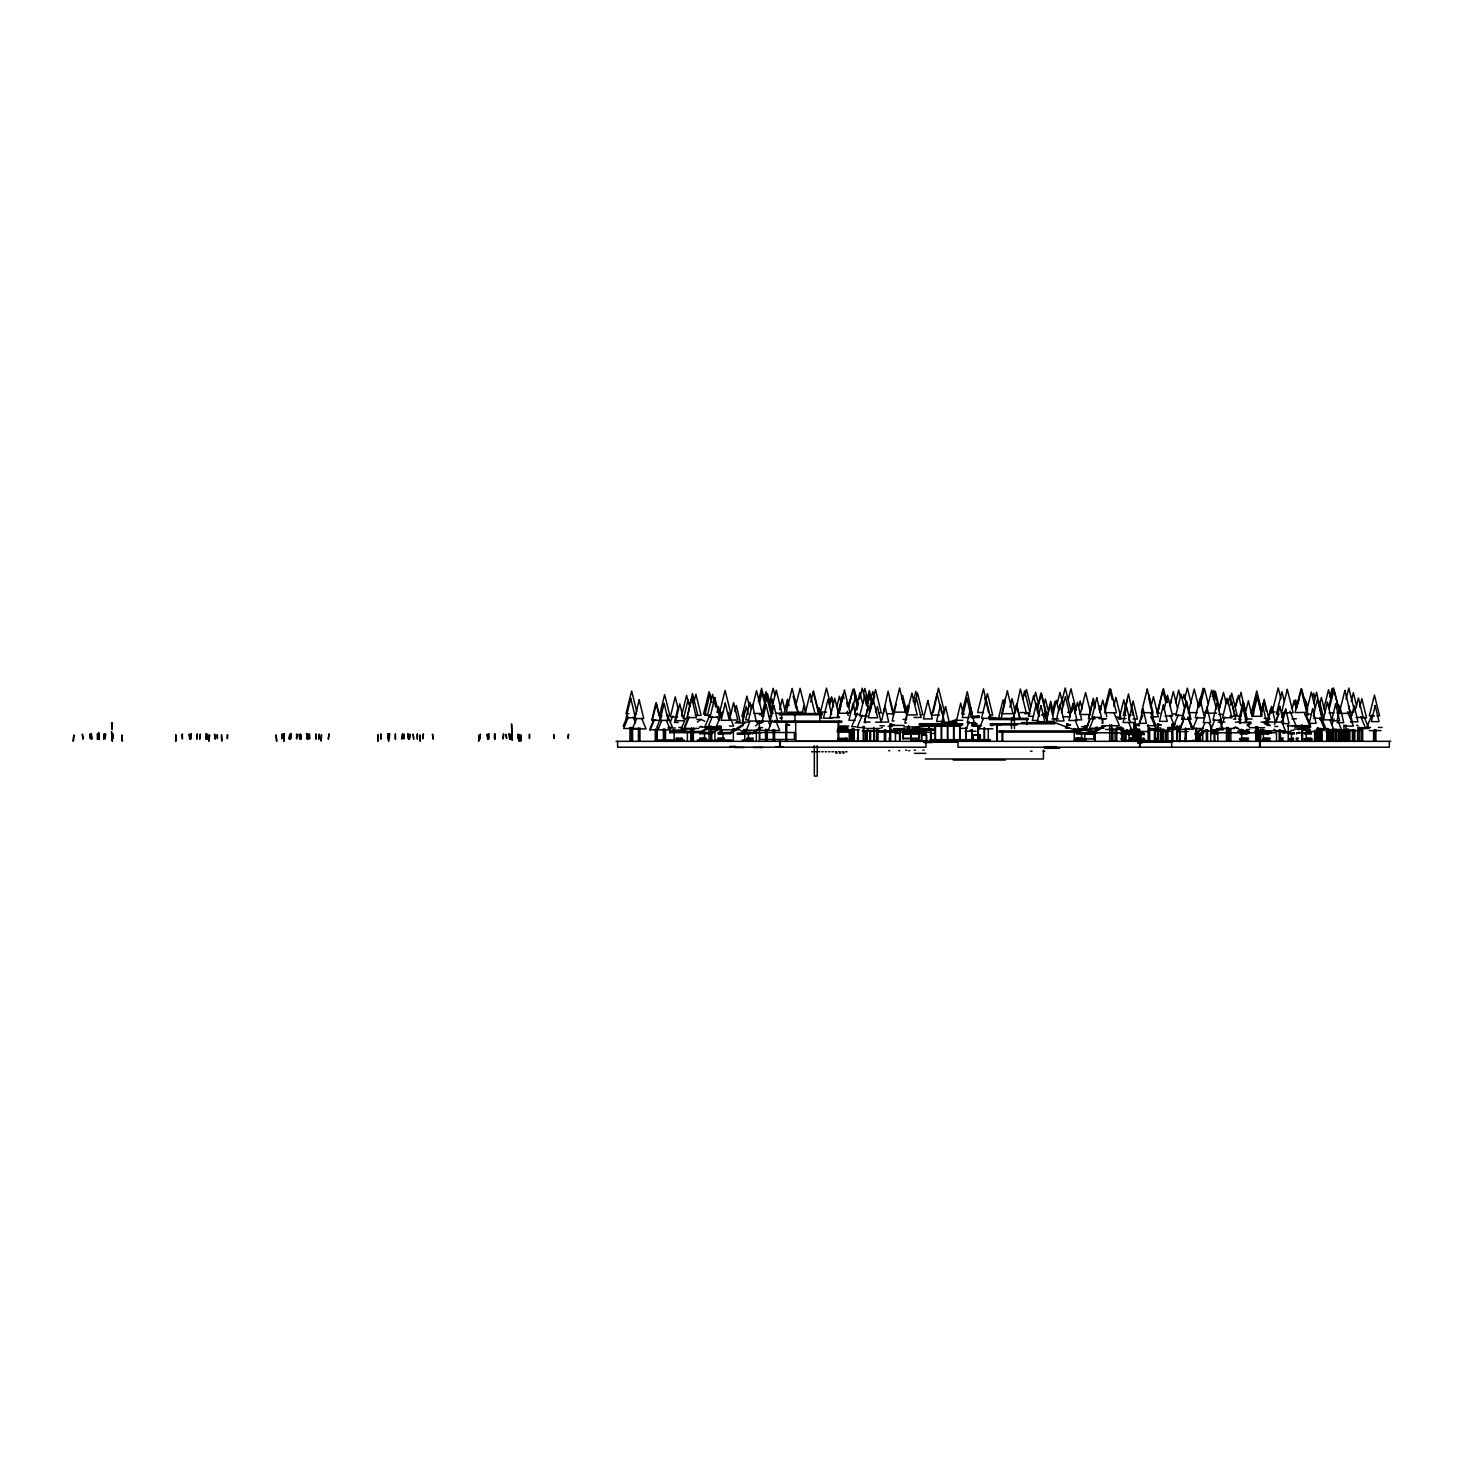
<?xml version="1.0" encoding="UTF-8"?>
<svg xmlns="http://www.w3.org/2000/svg" width="1464" height="1464" viewBox="0 0 1464 1464"><rect width="100%" height="100%" fill="white"/><g stroke="black" fill="none" stroke-linecap="round" stroke-linejoin="round"><path stroke-width="1.5" d="M704.513 739.137L704.513 732.531M714.926 741.333L714.926 732.531M744.737 739.265L744.737 735.129M899.573 741.333L899.573 732.256M899.921 741.333L899.921 729.054M1081.548 741.333L1081.548 732.787M1121.936 741.333L1121.936 732.787M1124.974 741.333L1124.974 733.318M1137.016 733.318L1137.016 741.333L1137.034 740.4M1198.229 741.333L1198.229 733.318M903.233 732.531L903.434 730.92L926.291 730.92L926.291 732.128M903.233 733.72L903.434 730.92M926.291 730.92L926.108 733.72L903.142 733.922M930.39 733.464L934.782 733.464L935.276 729.054L895.73 729.054L895.218 733.464L899.61 733.464M895.218 733.464L895.73 729.054M934.782 733.464L935.276 730.262L890.112 730.225M1267.147 723.491L1270.532 708.905L1271.521 713.078M678.107 707.039L674.465 722.466L678.107 722.466M717.031 712.401L718.421 706.526L720.727 716.317M867.878 707.185L864.272 722.557L866.066 722.557M908.321 707.954L904.807 722.978L906.564 722.978M1128.762 720.288L1131.873 707.075L1135.478 722.502L1123.089 722.502L1126.694 707.112L1130.318 722.502M1337.584 718.312L1340.146 707.405L1343.732 722.667L1337.035 722.667M734.928 711.596L736.355 705.557L740.162 721.661L736.355 721.661M802.473 711.833L803.882 705.849L805.767 713.828M876.003 712.382L877.394 706.508L881.09 722.173L875.545 722.173M881.749 720.087L885.006 706.288L888.721 722.063L881.786 722.063M906.106 711.431L907.552 705.355L908.504 709.399M905.905 720.197L909.144 706.453M1013.692 717.433L1016.565 705.245L1019.456 717.433M1072.087 711.284L1073.533 705.172L1074.979 711.284M1099.116 709.967L1100.05 705.996L1100.983 709.967M1260.559 716.262L1262.865 706.435L1266.561 722.136M1267.879 722.063L1271.594 706.288L1275.309 722.063L1261.016 722.136M1351.821 715.786L1354.182 705.776L1357.97 721.789L1350.394 721.789L1352.26 721.661L1348.436 705.557M659.99 720.398L664.089 703.269L668.188 720.398L652.322 720.343L656.421 703.178L660.538 720.343M744.426 710.735L742.504 721.093M896.133 704.312L892.162 720.965L894.138 720.965M1013.106 718.696L1016.62 704.001L1020.115 718.696M1104.899 707.972L1105.906 703.745M1157.731 712.913L1159.689 704.66M729.95 717.817L733.61 702.555L737.783 720.014L729.987 720.014M786.095 707.185L787.541 701.164M869.25 709.143L870.824 702.61M1001.248 718.092L1004.853 702.995M1046.833 717.287L1050.695 701.256L1053.586 713.279M1052.579 711.339L1054.995 701.329M1074.832 713.297L1077.467 702.317L1081.676 719.885L1075.363 719.885M1262.023 709.345L1263.944 701.348L1266.342 711.358M1318.643 705.447L1319.613 701.457L1323.932 719.41L1319.613 719.41M779.653 709.564L782.234 698.969L784.796 709.564M783.917 714.011L787.486 699.298L789.023 705.611M848.48 705.868L849.998 699.609M998.503 718.531L1003.023 699.865L1004.011 704.001M1043.85 705.355L1045.388 699.005L1047.949 709.582M1052.927 714.743L1056.386 700.433L1058.856 710.662M1078.694 706.929L1080.158 700.872L1082.116 708.96M1099.757 712.474L1102.758 700.085L1106.747 716.591M1125.926 706.069L1127.426 699.829M1131.654 706.966L1133.118 700.908L1137.491 719.099L1133.118 719.099M1170.523 703.964L1171.511 699.81M1230.401 705.062L1231.37 701.036L1235.744 719.172L1233.548 719.172M1245.919 710.882L1248.353 700.744L1251.793 714.944M1261.657 709.948L1264.201 699.481L1268.757 718.312L1264.201 718.312M1292.181 708.558L1294.176 700.378L1296.152 708.558M1294.725 704.001L1295.731 699.865L1297.232 706.087M1313.336 716.152L1317.417 699.371L1321.992 718.257L1313.446 718.257M769.991 707.405L772.04 698.914L773.083 703.159M830.637 700.835L831.607 696.827L833.089 702.83M829.832 704.532L831.424 698.035L833.528 706.709M842.001 697.029L837.134 716.976L839.567 716.976M839.183 712.675L840.793 706.069M841.873 701.659L842.953 697.248M914.762 704.422L916.336 697.907L921.094 717.452L913.957 717.452M1004.341 702.793L1005.384 698.511M1009.94 707.167L1012.027 698.621L1015.138 711.431M1059.497 709.418L1062.077 698.767L1063.633 705.154M1061.418 712.693L1065.371 696.571L1070.294 716.72L1062.901 716.72M1113.793 706.16L1115.934 697.358L1120.765 717.159L1115.934 717.159M1150.96 706.728L1153.431 696.681L1158.335 716.774L1150.96 716.774M1219.658 706.984L1221.745 698.383M1235.341 706.947L1237.446 698.346M1298.092 702.592L1299.08 698.566M1319.759 704.001L1321.37 697.431L1325.103 712.785M1355.755 708.741L1358.409 697.871L1363.167 717.433L1356.03 717.433M1359.8 707.185L1361.868 698.639L1366.534 717.854L1361.868 717.854M693.808 702.665L695.894 694.174L701.11 715.402L695.894 715.402M707.387 715.512L712.584 694.394L715.695 707.057M763.622 699.078L764.647 694.906L765.672 699.078M836.932 706.417L839.421 696.26L840.903 702.354M837.829 715.512L843.026 694.394L844.051 698.621M848.681 707.075L851.81 694.412M852.158 710.223L855.653 695.931L857.666 704.092M866.981 705.465L869.543 695.052L871.885 703.818M867.347 705.886L869.872 695.583M872.69 704.001L874.703 695.803M901.604 699.463L902.611 695.327L907.186 713.956M1163.953 709.766L1167.522 695.235L1172.609 715.988L1164.978 715.988M1182.894 698.548L1183.937 694.32L1187.066 707.021M1198.796 707.405L1201.871 694.851M1228.022 704.001L1230.016 695.803L1235.049 716.299L1230.016 716.299M1235.927 705.721L1238.471 695.363L1241.014 705.721M1252.544 716.5L1257.521 696.169L1261.986 714.45M752.423 707.258L756.522 690.66L762.177 713.462L753.704 713.462M759.377 703.672L762.067 692.747L764.775 703.672M765.013 695.693L766.02 691.63L767.026 695.693M805.328 712.95L810.086 693.625L814.844 712.95M810.708 701.988L813.49 690.88L818.596 711.522M870.732 699.682L872.764 691.52L873.77 695.601M913.262 701.585L915.787 691.374L916.793 695.455M914.835 703.818L917.525 692.929L922.887 714.725L920.216 714.725M985.839 700.103L987.431 693.662L992.72 715.109L990.067 715.109M1022.567 699.188L1024.599 690.953L1029.723 711.559M1033.987 698.877L1035.615 692.252L1038.342 703.287M1037.189 708.411L1040.922 693.277L1046.266 714.908M1037.701 708.375L1041.435 693.204L1046.778 714.871L1041.435 714.871M1057.246 703.452L1059.973 692.435L1063.23 705.648M1169.809 705.813L1173.323 691.575L1177.367 707.862M1213.363 699.572L1215.395 691.392L1219.439 707.734M1219.109 709.985L1223.465 692.344L1226.191 703.361M1230.089 699.627L1231.7 693.131L1237.043 714.816L1234.372 714.816M1239.386 698.84L1241.014 692.216L1245.754 714.322M1306.895 709.82L1311.286 692.106L1315.111 707.606M1312.659 697.559L1313.72 693.241L1314.782 697.559M1313.849 703.306L1316.575 692.271L1321.297 714.359M1351.181 701.476L1353.34 692.728L1356.579 705.849M758.334 701.293L761.591 688.281L764.281 699.133M769.918 701.329L773.157 688.318L774.767 694.833M796.288 703.489L800.076 688.3L805.475 710.003M848.772 706.234L853.018 689.16L856.733 704.092M856.806 709.912L858.435 703.397M859.514 699.042L862.223 688.172L866.56 705.575M863.778 692.801L864.858 688.464L868.097 701.439M867.274 698.84L869.323 690.514L872.416 702.995M870.275 710.79L875.527 689.636L881.31 712.913L878.418 712.913M1024.855 695.858L1026.447 689.489L1030.656 706.453M1062.48 698.895L1065.206 687.97L1071.191 711.998L1068.189 711.998M1068.263 699.518L1070.934 688.775L1076.296 710.278M1104.771 708.228L1109.584 688.94L1112.237 699.664M1157.566 712.364L1163.477 688.666L1166.149 699.444M1175.61 702.702L1178.721 690.13L1180.295 696.425M1184.651 699.005L1187.359 688.135L1191.165 703.361M1188.402 712.62L1194.24 689.105L1198.485 706.197M1198.76 705.611L1203.097 688.226M1200.132 705.794L1204.433 688.519L1208.203 703.635M1212.32 696.681L1213.857 690.441L1216.438 700.853M1296.756 708.009L1301.588 688.574L1307.498 712.327L1295.128 712.584L1300.984 689.068L1306.821 712.584M1323.822 708.704L1328.543 689.69L1331.16 700.25M1329.934 697.102L1332.094 688.446L1333.173 692.783M1328.562 707.606L1333.466 687.952L1338.919 709.802M1329.294 708.722L1334.015 689.709L1339.78 712.95M1346.111 698.969L1348.82 688.08L1354.255 709.875M969.168 721.606L965.325 731.231L976.085 731.231M1204.634 723.308L1201.523 731.103L1212.448 731.103L1209.319 723.308M768.124 730.573L772.26 720.325M749.751 721.825L746.329 730.262L758.297 730.262M1331.819 724.515L1334.107 718.897M653.603 720.105L649.668 729.767L670.292 729.914L666.413 720.398M650.199 729.896L654.097 720.343M657.885 729.914L661.765 720.398M1210.728 728.615L1217.334 734.525L1210.728 729.822L1214.754 720.178M1184.486 717.342L1179.563 729.328L1193.197 729.273L1188.256 717.195M1179.984 729.273L1183.296 721.221M636.639 718.549L632.375 728.907L646.045 728.907L641.763 718.549M685.481 718.549L681.199 728.907L691.447 728.907M628.385 717.031L623.646 728.468L637.865 728.468M689.288 716.884L684.53 728.395L698.84 728.395M983.497 718.348L979.178 728.798L992.976 728.798M1086.142 728.413L1090.113 718.824L1086.105 729.054L1099.592 729.054M1197.552 717.122L1192.849 728.523L1203.463 728.523M1220.939 726.565L1224.892 717.049M670.311 722.081L672.763 716.171M712.401 716.518L707.551 728.194L721.13 728.194M1094.34 716.665L1089.527 728.267L1103.984 728.267M862.278 715.164L857.117 727.48L864.858 727.48M1366.699 727.443L1371.86 715.109M661.161 716.939L656.824 727.315L657.867 727.315M688.446 717.415L684.42 726.986L685.5 726.986M709.967 714.725L704.715 727.26L720.453 727.26M1178.374 714.652L1173.103 727.224L1181.009 727.224M627.397 716.171L623.152 726.236L624.286 726.236M857.447 713.078L851.7 726.73L855.799 726.73M1274.412 724.479L1278.603 714.56M722.502 711.797L716.463 726.053L720.782 726.053M1142.78 715.256L1138.351 725.687L1139.541 725.687M1282.025 717.47L1284.66 711.23M755.625 725.924L758.498 723.179M697.303 722.1L700.963 719.428L704.788 721.276M1207.434 729.822L1200.828 734.525L1194.972 734.525L1201.578 728.615M1194.972 733.318L1200.828 733.318L1205.769 729.804M745.341 730.92L742.047 733.061L737.27 733.061L737.27 734.251L742.047 734.251L745.341 732.128M707.258 727.718L699.774 732.531L699.774 733.72L709.802 733.72M699.774 733.72L707.258 728.926M711.797 732.531L721.148 726.51M711.797 733.72L721.148 727.718M743.328 725.302L730.243 733.72L718.202 733.72L721.953 730.115M718.202 733.72L721.953 731.323M718.202 732.531L730.243 732.531L745.194 722.905L735.166 722.905M742.047 734.251L742.12 732.787L745.945 730.39M745.945 731.597L742.12 733.995L750.154 733.995M759.816 727.974L752.148 732.787L752.148 733.995L759.816 729.182M1082.207 729.237L1088.045 725.668M1105.686 725.687L1092.053 733.995L1076.351 733.995L1076.351 732.787L1092.053 732.787L1101.788 726.858M1196.051 732.787L1199.949 730.408M1219.549 728.047L1211.753 732.787L1211.753 733.995L1221.507 728.066M1247.145 724.479L1251.043 722.1L1244.309 722.1M1247.145 725.687L1251.043 723.308M709.802 732.531L669.762 732.659L669.762 731.451L673.605 729.603M669.762 732.659L673.605 730.811M956.962 720.855L953.229 722.649L956.962 722.649M956.504 719.483L947.354 722.649L947.354 723.838L956.504 720.691M1306.016 731.012L1309.969 730.024M971.895 716.774L979.361 716.225L971.748 716.628M971.748 717.836L979.361 717.433M1275.199 711.962L1272.216 711.962L1278.2 687.934L1280.927 698.859M803.041 712.163L786.186 712.236L792.116 688.428L798.045 712.236M826.465 712.053L820.481 712.053L826.465 688.098L829.722 701.164M933.355 712.071L938.516 688.135L944.481 712.071L941.498 712.071M1204.433 712.291L1207.397 712.291M1348.82 712.053L1353.999 712.053M983.479 712.492L977.604 712.492L983.479 688.867L988.566 712.492M1015.302 712.547L1020.371 688.995L1026.246 712.547L1020.371 712.547M1067.988 712.419L1070.934 712.419M1104.496 712.511L1106.638 712.511M847.18 712.639L850.108 712.639M1026.447 712.822L1029.338 712.822M1189.171 712.62L1197.168 712.62M1159.909 713.188L1157.054 713.188L1162.764 690.148L1165.875 702.72M1216.639 713.151L1205.952 713.151L1211.68 690.093L1216.364 708.96M1329.019 712.95L1334.015 712.95M1336.907 712.95L1339.011 712.95M722.246 713.316L719.391 713.316L725.083 690.386L730.774 713.316L727.919 713.316M773.413 713.243L770.558 713.243L776.268 690.258L781.959 713.243L776.268 713.243M628.843 713.663L626.043 713.663L631.643 691.008L636.749 711.596M634.461 713.663L636.511 713.663M883.231 713.792L888.062 691.246L893.644 713.792L888.062 713.792M1024.599 713.627L1030.217 713.627M1253.934 713.645L1251.134 713.645L1256.734 690.99L1261.84 711.596M706.307 714.029L703.543 714.029L709.07 691.703L710.589 697.779M964.538 714.011L961.775 714.011L967.301 691.649L972.096 714.011M1173.323 713.956L1176.104 713.956M1279.188 714.066L1276.425 714.066L1281.952 691.74L1284.459 701.878M1218.743 714.395L1223.465 714.395M1306.547 714.249L1311.286 714.249M759.377 714.615L762.067 714.615M859.899 714.542L854.5 714.542L859.899 692.618L862.607 703.58M1090.277 714.487L1080.158 714.487L1085.593 692.527L1090.479 712.291M687.879 715.018L692.472 693.497L697.761 715.018L695.107 715.018M762.964 715.146L767.539 693.716L771.235 708.722M939.687 715.091L931.763 715.091L937.051 693.625L941.809 712.95M1125.889 715.274L1123.254 715.274L1128.506 693.936L1133.044 715.274M1128.506 715.274L1131.123 715.274M1305.376 715.274L1307.993 715.274L1302.759 693.954M709.985 715.512L704.751 715.347L709.967 694.082L712.071 702.592M1183.607 715.438L1175.793 715.438L1181.009 694.265L1184.12 706.966M662.057 715.64L659.477 715.64L664.638 694.631L669.817 715.64L667.218 715.64M867.402 715.933L859.752 715.933L864.858 695.162L868.427 709.711M1374.44 715.878L1369.334 715.878L1374.44 695.052L1379.564 715.878L1377.002 715.878M684.054 716.024L681.51 716.024L686.598 695.327L688.611 703.617M1234.079 716.061L1241.014 716.061M744.407 716.445L741.919 716.445L746.896 696.077L749.385 706.252M763.97 716.299L761.463 716.299L766.477 695.821L771.491 716.299L768.984 716.299M1033.584 716.28L1028.552 716.28L1033.584 695.784L1038.104 714.231M677.667 716.903L670.347 716.903L675.233 696.901L678.491 710.241M839.439 717.616L829.997 717.616L834.718 698.218L838.396 713.316M969.406 717.506L962.287 717.506L967.027 698.017L971.126 717.506M1089.216 717.635L1093.297 698.237L1095.383 706.856M779.928 718.037L782.234 718.037M1012.027 717.836L1014.351 717.836M1151.198 717.964L1153.522 717.964L1148.874 698.84M831.991 718.202L823.427 718.202L828.002 699.261L831.589 713.993M688.043 718.549L683.523 718.549L688.043 699.902L689.544 706.124M1098.86 718.659L1106.638 718.659M1126.036 718.531L1119.265 718.531L1123.785 699.865L1125.779 708.155M1051.939 718.842L1058.6 718.842M1095.072 718.824L1088.393 718.824L1092.839 700.396L1094.816 708.576M1105.155 718.897L1102.246 718.897L1102.246 723.381M1118.276 718.897L1121.204 718.897M1270.166 718.897L1267.842 718.897L1267.842 723.381M1291.943 718.806L1296.39 718.806M1184.413 719.208L1182.235 719.208L1186.59 701.091L1190.964 719.208L1188.768 719.208M1246.157 719.007L1252.178 719.007M696.791 719.428L700.963 719.428M902.977 719.391L906.71 719.391M989.243 719.574L1028.131 719.574M747.775 719.849L745.67 719.849L749.897 702.244L751.471 708.851M1240.978 719.739L1238.855 719.739L1243.101 702.079L1247.346 719.739L1245.224 719.739M655.963 720.105L651.809 720.105L655.963 702.738L659.093 715.768M855.122 720.325L848.955 720.325L853.073 703.123L856.147 716.024M962.745 720.306L956.578 720.306L960.695 703.086L962.745 711.687M1038.47 720.471L1032.34 720.471L1036.421 703.397L1039.477 716.207M683.285 720.691L675.764 720.691L679.79 703.8L683.322 718.568M763.055 721.038L748.36 721.02L752.313 704.404L756.266 721.02M774.145 721.038L841.727 721.038L841.727 722.246L774.145 722.246M870.11 722.045L864.51 722.045L868.244 706.252L869.634 712.163M748.196 722.118L742.632 722.118L746.329 706.398L748.196 714.267M763.055 722.246L756.412 722.246L756.412 721.038M1218.085 722.1L1224.819 722.1M1235.341 722.1L1239.825 722.1M112.179 722.649L112.179 729.584L111.703 722.96M971.895 722.649L975.628 722.649M1021.451 722.649L1054.812 722.649L1077.229 730.92L1077.229 732.128L999.034 732.128L999.034 730.92L1077.229 730.92M757.437 723.179L761.445 723.179M962.836 723.71L919.447 723.71L919.447 724.918L962.836 724.918M971.84 723.71L977.165 723.71M990.158 723.71L1054.812 723.838M950.301 723.966L952.991 724.918M996.746 723.966L999.455 724.918M1133.996 723.966L1137.546 724.918M1174.878 724.058L1172.188 723.966L1172.188 741.333M786.223 724.369L789.828 724.918L787.431 724.424M890.46 724.369L894.065 724.918L891.668 724.424M997.039 724.369L1000.644 724.918M1066.945 724.369L1070.55 724.918L1068.134 724.424M1134.271 724.424L1138.791 724.424L1134.271 724.918M1157.676 724.369L1161.281 724.918L1158.884 724.424M1172.481 724.369L1174.878 724.424M971.84 724.918L976.488 724.918M990.158 724.918L1017.48 724.918M1174.878 724.918L1173.671 724.424M1269.123 725.321L1270.331 725.321M1356.671 725.357L1357.878 725.357M890.551 725.412L904.075 725.412M929.036 725.577L960.732 725.577M971.986 725.577L980.99 725.577M991.201 725.595L992.391 725.595M1084.678 725.632L1086.489 725.632M1147.209 725.687L1156.048 725.687L1150.741 713.169M1292.108 725.65L1309.841 725.65L1304.516 713.114M879.919 725.833L884.293 725.833M929.183 725.906L960.732 725.906M971.986 725.906L980.99 725.906M1101.806 725.723L1119.466 725.723L1114.159 713.224M1287.295 725.76L1296.098 725.76L1289.949 711.23M729.383 726.053L733.702 726.053L727.663 711.797M840.153 726.016L848.809 726.016M888.062 726.309L892.29 726.309M1248.243 726.236L1249.378 726.236M1344.885 726.089L1353.486 726.089L1347.466 711.852M700.707 726.437L701.823 726.437M918.55 726.382L935.844 726.382M958.92 726.437L960.055 726.437M1274.705 726.455L1277.761 726.455M1081.475 726.693L1085.593 726.693M1305.632 726.913L1309.676 726.913M699.426 726.986L700.506 726.986M702.043 727.169L717.891 727.169M841.178 726.986L842.807 726.986M903.8 726.931L919.941 726.931M1095.95 727.205L1097.543 727.205M1120.546 727.114L1121.625 727.114M1135.387 727.114L1136.467 727.114M1294.798 727.132L1310.701 727.132L1305.412 714.487M1357.714 727.224L1359.196 727.224L1359.196 741.333M668.554 727.315L672.47 727.315L667.255 714.871M678.893 727.535L682.736 727.535M839.092 727.26L846.961 727.26M915.549 727.242L917.141 727.242M1167.522 727.517L1175.226 727.517M1176.068 727.242L1180.002 727.242M1190.763 727.242L1191.824 727.242L1188.311 718.879M1367.742 727.443L1370.579 727.443M1378.319 727.443L1382.181 727.443M758.883 727.681L762.671 727.681M881.291 727.681L882.298 727.681M1233.823 727.681L1237.629 727.681M1249.323 727.681L1264.53 727.681M667.84 728.011L675.233 728.011M838.305 728.047L848.37 728.047M1065.371 727.901L1069.086 727.901M1115.934 728.139L1123.236 728.139M1157.146 727.937L1160.861 727.937M838.286 728.395L841.873 728.395M912.731 728.303L923.546 728.303M959.835 728.34L967.027 728.34M1111.414 728.395L1112.841 728.395L1112.841 741.333M1191.861 728.175L1194.533 728.175M1358.409 728.303L1365.619 728.303L1360.806 716.701M732.915 728.633L734.306 728.633M865.901 728.486L880.084 728.486M893.406 728.651L903.91 728.651M1148.874 728.596L1155.901 728.596L1151.216 717.25M1174.933 728.688L1178.429 728.688M1187.963 728.688L1188.896 728.688M1216.419 728.724L1217.792 728.724L1217.792 741.333M1220.153 728.486L1234.353 728.486M1298.111 728.669L1299.044 728.669M1301.606 728.669L1308.596 728.669M1317.417 728.743L1324.353 728.743L1320.016 718.257M1358.336 728.523L1368.95 728.523L1364.228 717.14M693.954 728.907L694.869 728.907M844.033 728.816L846.558 728.816M1096.573 733.189L1084.714 730.262L1073.862 730.262L1073.862 729.054L1084.714 729.054L1094.596 731.506M1120.363 728.889L1123.785 728.889M1168.089 728.889L1178.374 728.889M1294.176 729.054L1300.91 729.054M1305.247 729.054L1309.585 729.054M689.782 729.2L692.216 729.2M921.131 729.109L931.196 729.109M1136.43 729.2L1139.761 729.2M1167.375 729.054L1170.761 729.273M1173.213 729.054L1177.367 729.273M704.934 729.383L708.21 729.383M711.467 729.383L718.001 729.383M743.492 729.621L746.695 729.621M837.335 729.584L846.21 729.584L846.21 730.792L837.335 730.792M1077.467 729.639L1083.854 729.639M1105.649 729.475L1118.606 729.475M1172.591 729.493L1178.191 729.493M1246.303 729.566L1249.524 729.566M1297.964 729.401L1300.343 729.401M1316.337 729.383L1333.796 729.621L1329.806 719.867M719.025 729.877L739.942 729.694M846.832 729.877L859.295 729.877M1176.946 729.877L1180.057 729.877M1210.838 729.804L1223.392 729.804L1219.457 720.178M1301.478 729.749L1310.097 729.749M673.696 730.078L685.902 730.078M868.481 730.024L867.274 730.024L867.274 741.333M970.12 730.17L971.309 730.17M1126.091 730.005L1127.298 730.005M1131.269 729.987L1132.477 729.987M1148.581 730.188L1159.854 730.188M1242.296 730.097L1243.485 730.097M1318.478 730.042L1324.609 730.042M1329.55 730.115L1342.323 730.097M1344.556 730.097L1353.688 730.097M760.164 730.335L779.708 730.573L775.572 720.325M1169.242 730.444L1154.547 730.335L1154.492 741.333M1290.9 730.408L1293.847 730.408M1335.754 730.335L1344.666 730.335M740.711 730.865L751.197 730.865M862.607 730.811L890.643 730.829M1156.377 730.847L1167.613 730.847M1257.265 730.865L1285.429 730.884L1281.421 720.91M1342.671 730.609L1359.91 730.664M1369.407 730.591L1380.973 730.591M672.598 731.048L683.596 731.048M837.298 730.92L849.504 730.957M862.406 731.085L873.349 731.085M876.716 730.92L897.066 731.067M1121.223 731.067L1137.345 731.067M1237.464 731.158L1248.316 731.158M1254.703 731.158L1257.411 731.158M1260.12 731.158L1265.555 731.158M1334.711 731.158L1345.581 731.158M669.762 731.451L701.933 731.451M838.616 731.323L843.044 731.323M846.613 731.25L849.303 731.25M1164.081 731.378L1166.716 731.378M1169.37 731.378L1171.31 731.378M112.197 741.077L111.539 731.726L112.344 741.077M864.785 731.707L867.328 731.707M1137.784 731.524L1148.197 731.524M1177.898 731.616L1188.182 731.616M1280.579 731.671L1290.791 731.671M1307.462 731.524L1317.856 731.524M1325.872 731.689L1331.6 731.597M1244.986 731.982L1249.323 731.982L1249.323 733.189L1240.649 733.189M1266.726 731.982L1271.063 731.982L1271.063 733.189L1262.389 733.189M837.298 732.128L848.315 732.128L848.315 730.92M876.716 732.128L930.921 732.256M742.12 732.787L760.786 732.787M1133.301 732.787L1137.784 732.787L1137.784 738.936L1136.613 738.936M1138.681 732.787L1143.164 732.787L1143.164 733.995L1138.681 733.995M1282.519 732.787L1294.396 732.787M1297.305 732.787L1311.433 732.787L1303.637 728.047M718.842 733.061L723.6 733.061L723.6 734.251L718.842 734.251M206.369 733.592L206.369 738.936M283.76 733.592L283.76 738.936L284.254 733.922M389.223 733.592L389.223 738.936L389.717 733.922M488.573 733.592L488.573 738.936M919.191 733.592L902.977 733.592L902.977 738.661L919.191 738.661L919.191 733.592L919.026 738.661M89.853 734.123L90.494 738.936L90.329 734.123M105.756 734.123L105.115 738.936L105.262 734.123M182.414 734.123L182.414 738.936L181.939 734.452M282.332 734.123L281.692 738.936L281.857 734.123M296.588 734.123L296.588 738.936L297.064 734.452M307.989 734.123L307.989 738.936M309.581 734.123L309.581 738.936L309.105 734.452M316.078 734.123L316.078 738.936M381.024 734.123L381.024 738.936M388.472 734.123L388.582 738.936M395.28 734.123L395.28 738.936M404.064 734.123L404.064 738.936L403.588 734.452M417.405 734.123L417.405 738.936M487.823 738.936L487.183 734.123L487.658 738.936M494.631 734.123L494.631 738.936M503.762 734.123L503.122 738.936L503.287 734.123M518.018 734.123L518.164 738.936M1120.399 733.995L1127.134 733.995L1117.38 728.066M1133.301 733.995L1137.784 733.995L1129.988 729.237M1240.1 733.995L1246.834 733.995L1246.834 732.787L1240.996 729.237M1261.858 733.995L1268.574 733.995L1268.574 732.787L1262.737 729.237M1289.912 733.995L1294.396 733.995M1304.699 733.995L1311.433 733.995L1301.679 728.066M518.494 734.452L518.347 738.405M529.382 734.397L529.382 738.405M568.727 734.397L568.087 738.405L568.252 734.397M1128.378 734.525L1132.276 734.525L1132.276 733.318L1127.317 729.804M1134.984 734.525L1144.262 734.525L1144.262 733.318M217.422 734.654L217.422 738.661L216.947 734.983M227.286 734.654L227.286 738.661L227.78 734.983M175.863 734.928L175.863 741.077M206.753 734.983L206.753 738.661M221.778 734.928L221.778 741.077L221.284 735.257M283.87 734.928L283.87 741.077M321.677 734.928L321.037 741.077L321.202 734.928M378.06 734.928L378.06 741.077M519.079 734.928L519.079 741.077M520.653 734.928L520.653 741.077M1201.651 734.928L1199.327 734.928L1199.327 741.077L1201.651 741.077M921.661 735.257L926.474 735.257M973.194 735.257L980.148 735.257M676.203 738.131L678.637 738.131M679.973 738.131L682.316 738.131M699.609 738.131L705.977 738.131M718.037 738.131L724.406 738.131M747.043 738.131L750.282 738.131M751.709 738.131L753.137 738.131M890.24 738.167L889.069 738.167L890.24 738.533M1074.741 738.131L1082.701 738.131M1129.988 738.167L1131.16 738.167L1129.988 738.533M1132.166 738.167L1133.337 738.167M1135.222 738.167L1136.393 738.167L1135.222 738.533M1143.988 739.338L1142.908 738.167L1144.079 738.533M1154.767 738.167L1155.938 738.167L1154.767 738.533M1196.088 738.167L1197.094 738.533M1242.607 738.131L1248.444 738.131M1264.347 738.131L1270.185 738.131M1281.659 738.131L1283.306 738.131M1292.401 738.131L1293.481 738.131M1296.299 738.131L1298.257 738.131M1307.187 738.131L1311.085 738.131M506.672 738.405L506.032 734.397L506.507 738.405M554.27 738.405L553.63 734.397L554.124 738.405M838.085 738.515L847.382 738.423M903.142 738.35L919.026 738.35M206.9 738.661L205.893 738.936M676.203 738.661L678.637 738.661M679.973 738.661L682.316 738.661M699.609 738.661L705.977 738.661M718.037 738.661L724.351 738.661M747.043 738.661L750.172 738.661M751.709 738.661L753.137 738.661M838.085 738.698L847.052 738.533M1074.741 738.661L1085.465 738.661L1085.465 741.333L1085.172 738.643M1133.337 738.533L1132.331 738.167M1196.088 738.533L1197.278 738.533M1239.898 738.643L1248.444 738.661M1263.286 738.643L1270.185 738.661M1281.659 738.661L1283.306 738.661M1289.711 738.643L1293.499 738.643M1296.299 738.661L1298.257 738.661M1304.241 738.643L1311.781 738.643M83.045 738.936L82.405 734.123L82.881 738.936M91.884 738.936L91.244 733.592L91.72 738.936M97.301 738.936L98.308 738.936M103.706 738.936L104.347 733.592L103.871 738.936M112.545 738.936L113.186 734.123L112.71 738.936M189.863 738.936L189.222 734.123L189.698 738.936M190.613 738.936L191.253 733.592L190.778 738.936M199.671 738.936L200.312 734.123L199.836 738.936M207.119 738.936L207.614 734.123L207.284 738.936M215.208 738.936L214.567 734.123L215.043 738.936M289.14 738.936L289.781 734.123L289.286 738.936M299.882 738.936L299.242 734.123L299.736 738.936M301.2 738.936L300.559 734.123L301.035 738.936M307.239 738.936L306.598 733.592L307.092 738.936M318.64 738.936L319.28 734.123L318.804 738.936M408.566 738.936L407.925 733.592L408.401 738.936M409.316 738.936L409.957 734.123L409.481 738.936M413.763 738.936L413.123 734.123L413.617 738.936M433.161 738.936L432.521 734.123L433.015 738.936M479.734 738.936L480.375 734.123L479.899 738.936M509.82 738.936L509.179 733.592L509.655 738.936M510.57 738.936L511.211 734.123L510.735 738.936M1075.729 738.826L1094.926 738.936L1094.926 733.592L1084.787 733.592L1084.787 738.936M1120.564 738.936L1121.753 738.936L1121.753 734.123M1239.898 738.826L1247.456 738.826M1263.286 738.826L1269.197 738.826M1289.711 738.826L1293.499 738.826M1304.241 738.826L1311.781 738.826M1144.171 739.338L1143.915 738.167M99.278 739.466L98.637 732.531L99.113 739.466M847.034 739.613L838.085 739.613L838.177 731.726M931.452 739.686L990.012 739.686M1086.27 739.595L1075.729 739.686L1085.428 739.869M1263.194 739.595L1269.197 739.686L1263.286 739.869M1296.335 739.595L1297.013 739.869M512.199 739.997L511.558 723.966L512.034 739.997M709.564 739.997L697.413 739.997L697.413 741.333M837.792 739.997L853.713 739.997M929.878 739.997L990.012 739.997M1143.183 739.924C1147.007 740.418 1141.298 739.1 1143.64 741.333M1198.741 739.924L1197.479 739.924L1198.741 740.144M920.179 740.4L911.011 740.4L911.011 741.333M1122.851 740.4L1134.563 740.4M1135.881 740.4L1146.55 740.4L1146.55 741.333M675.892 740.674L678.564 740.674M679.955 740.674L682.627 740.674M746.732 740.674L750.172 740.674M751.727 740.674L753.466 740.674M921.661 740.747L926.474 740.747M973.194 740.747L980.148 740.747M1074.43 740.674L1076.864 740.674M1078.199 740.674L1081.201 740.674M1242.277 740.674L1248.755 740.674M1264.018 740.674L1270.514 740.674M1281.732 740.674L1283.617 740.674M1292.09 740.674L1293.481 740.674M1296.427 740.674L1298.568 740.674M1306.876 740.674L1310.994 740.674M73.2 741.077L73.841 734.928L73.365 741.077M122.39 741.077L121.75 734.928L122.244 741.077M208.895 741.077L209.535 734.928L209.059 741.077M276.733 741.077L276.092 734.928L276.568 741.077M388.692 741.077L387.942 733.592L388.527 741.077M420.388 741.077L419.747 734.928L420.223 741.077M797.13 741.26L878.437 741.26M926.639 741.077L921.497 741.077L921.497 734.928L926.639 734.928L926.474 741.077L926.328 734.928M973.048 741.077L980.313 741.077L980.313 734.928L973.048 734.928L973.048 741.077L973.359 734.928M1139.687 741.26L1197.735 741.26M616.069 741.333L1390.8 741.333M923.967 741.662L958.426 741.662M1137.656 741.772L1172.939 741.662M923.967 742.028L958.426 742.028M1138.278 742.028L1172.133 742.028M923.912 742.541L931.982 742.541M1137.51 743.072L1142.048 743.072M729.786 746.42L735.568 746.42M775.554 746.677L776.835 746.677M777.64 746.677L778.921 746.677M779.745 746.677L781.026 746.677M781.831 746.677L783.112 746.677M1044.381 746.677L1056.368 746.677M734.635 747.482L744.279 747.482M753.063 747.482L762.707 747.482M1044.601 748.287L1059.698 748.287M905.576 750.154L906.765 750.154M914.231 750.154L915.421 750.154M922.887 750.154L924.058 750.154M888.721 750.684L889.746 750.684M898.713 750.684L899.738 750.684M908.705 750.684L909.73 750.684M1030.473 751.215L1032.047 751.215M1043.173 751.215L1044.747 751.215M811.568 751.764L813.051 751.764M814.972 751.764L816.454 751.764M818.358 751.764L819.84 751.764M821.762 751.764L823.244 751.764M825.147 751.764L826.629 751.764M828.551 751.764L830.015 751.764M831.936 751.764L833.419 751.764M835.322 751.764L836.804 751.764M838.726 751.764L840.208 751.764M842.111 751.764L843.593 751.764M845.515 751.764L846.997 751.764M835.834 753.1L837.115 753.1M839.384 753.1L840.665 753.1M842.935 753.1L844.216 753.1M914.378 753.356L925.852 753.356M925.358 758.974L1043.466 758.974L1043.429 750.154M953.265 760.036L1005.457 760.036M988.511 716.774L996.124 718.037M1265.134 730.518L1271.063 731.982M1265.134 731.726L1271.063 733.189M1243.394 730.518L1249.323 731.982M1243.394 731.726L1249.323 733.189M1081.878 730.024L1077.925 729.054L1077.925 730.262M1073.862 729.054L1077.815 730.024M1075.839 730.737L1083.744 732.695M1264.146 722.1L1269.983 725.668M1264.146 723.308L1268.044 725.687M1273.881 729.237L1277.779 731.616M1260.779 729.237L1268.574 733.995M1235.14 726.876L1246.834 733.995M1137.327 729.237L1143.164 732.787M1137.327 730.426L1143.164 733.995M1135.277 730.408L1139.175 733.995L1135.277 731.616M1131.947 729.237L1137.784 732.787M1127.298 730.408L1131.196 733.995L1127.298 731.616M1117.38 726.858L1127.134 732.787L1095.145 732.787L1095.145 741.333M1140.95 732.183L1144.262 734.525M1135.314 729.804L1140.255 734.525L1135.314 730.994M1135.57 730.975L1138.882 734.525L1135.57 732.183M1127.317 730.994L1132.276 734.525M1119.96 727.443L1126.566 732.146M1119.96 728.651L1126.566 733.354M1306.474 715.914L1310.554 725.504M1043.869 713.426L1047.913 723.051M1170.084 715.219L1174.366 725.467M717.25 716.518L718.879 720.416M633.125 717.031L635.486 722.74M1321.242 717.415L1326.146 729.383M1187.762 717.342L1192.684 729.328M1337.144 718.897L1341.701 730.115M1075.271 720.471L1079.133 729.95M768.637 721.972L770.338 726.162M1129.055 723.234L1132.184 731.067M854.226 688.94L857.959 703.946M813.215 691.868L818.724 714.121M1148.417 693.68L1151.052 704.404M847.18 711.284L848.205 715.512M1166.039 696.352L1167.522 702.427M984.76 697.962L986.26 704.092M889.453 698.84L893.351 714.871M793.159 696.095L796.142 708.32M1305.101 699.097L1307.663 709.656M990.634 718.348L986.077 699.536L981.521 718.348L1028.131 718.367L1028.094 719.574M794.787 699.554L797.825 712.09M1306.199 701.64L1307.151 705.611M902.977 701.439L905.85 713.407M846.686 702.812L847.674 706.856M1259.918 704.33L1260.907 708.485M1243.595 702.738L1245.15 709.253M1044.473 709.802L1047.016 720.471M1338.718 704.642L1339.706 708.777M1260.12 707.405L1261.145 711.76M818.998 707.533L821.56 718.403M819.053 708.814L820.023 712.986M1389.318 741.333L1389.318 747.207L957.95 747.207L957.987 741.333M1375.831 729.511L1375.831 741.333M1375.3 730.664L1375.3 741.333M1374.568 729.511L1374.568 741.333M1373.598 730.664L1373.598 741.333M1362.655 727.462L1362.655 741.333M1361.099 727.462L1361.099 741.333M1357.604 729.237L1357.604 741.333M1354.822 729.603L1354.822 741.333M1354.237 730.152L1354.237 741.333M1353.56 729.603L1353.56 741.333M1352.425 730.152L1352.425 741.333M1349.826 730.682L1349.826 741.333M1349.076 729.529L1349.076 741.333M1348.271 729.017L1348.271 741.333M1347.813 729.529L1347.832 741.333M1346.935 729.017L1346.935 741.333M1346.239 730.335L1346.239 741.333M1345.837 725.009L1345.837 741.333M1344.776 730.335L1344.776 741.333M1343.952 725.009L1343.952 741.333M1343.275 730.792L1343.275 741.333M1341.884 730.792L1341.884 741.333M1340.749 730.097L1340.749 741.333M1339.542 730.097L1339.542 741.333M1339.377 729.255L1339.377 741.333M1338.078 729.255L1338.078 741.333M1336.284 729.054L1336.284 741.333M1334.985 728.926L1334.948 741.333M1333.045 728.926L1333.045 741.333M1332.478 730.664L1332.478 741.333M1332.185 730.518L1332.185 741.333M1331.014 730.518L1331.105 741.333M1330.428 730.481L1330.373 741.333M1329.495 730.994L1329.495 741.333M1328.122 741.333L1328.122 728.56L1326.713 728.56L1326.713 741.333M1322.157 729.127L1322.157 741.333M1320.565 729.127L1320.565 741.333M1320.327 728.303L1320.327 741.333M1319.156 728.981L1319.156 741.333M1318.899 728.303L1318.899 741.333M1318.167 727.681L1318.167 741.333M1317.801 728.981L1317.801 741.333M1317.582 729.163L1317.582 741.333M1317.472 727.809L1317.472 741.333M1316.648 732.238L1316.648 741.333M1315.99 731.195L1315.99 741.333M1315.66 732.311L1315.66 741.333M1314.599 730.262L1314.599 741.333M1310.5 741.333L1310.5 738.661L1310.262 741.333M1308.853 741.333L1308.688 738.661L1308.615 741.333M1307.279 738.661L1307.352 741.333M1307.114 738.661L1307.114 741.333M1306.236 732.787L1306.236 741.333M1302.576 726.547L1302.576 741.333M1301.954 724.588L1301.954 741.333M1301.88 726.053L1301.88 741.333M1299.135 731.982L1299.135 733.189M1297.269 738.643L1297.214 741.333M1297.013 738.643L1296.976 741.333M1296.647 732.787L1296.647 733.995M1292.492 738.661L1292.584 741.333M1292.255 738.661L1292.346 741.333M1291.449 732.787L1291.449 741.333M1288.265 724.698L1288.265 741.333M1284.184 731.982L1284.184 733.189M1282.318 738.643L1282.336 741.333M1282.043 738.643L1282.025 741.333M1280.433 741.333L1280.433 729.804L1279.207 729.804L1279.207 741.333M1276.498 741.333L1276.498 732.787L1214.846 732.787L1214.846 741.333M1269.197 738.643L1269.16 741.333L1268.94 738.643M1268.428 718.897L1268.428 723.381M1267.659 741.333L1267.586 738.661L1267.421 741.333M1266.012 738.661L1266.086 741.333M1265.756 738.661L1265.848 741.333M1264.439 738.661L1264.439 741.333M1264.274 738.661L1264.274 741.333M1263.377 732.787L1263.377 741.333M1260.724 741.333L1260.724 730.097L1259.534 730.097L1259.571 747.207M1260.211 741.333L1260.211 747.207M1258.345 728.798L1258.345 741.333M1257.759 726.602L1257.759 741.333M1256.679 726.711L1256.679 741.333M1256.075 726.602L1256.075 741.333M1255.801 727.187L1255.801 741.333M1247.456 738.643L1247.493 741.333M1247.2 738.643L1247.163 741.333M1245.827 738.661L1245.919 741.333M1245.59 738.661L1245.681 741.333M1244.345 738.661L1244.345 741.333M1244.254 738.661L1244.254 741.333M1242.771 741.333L1242.771 738.661L1242.533 741.333M1242.442 738.661L1242.442 741.333M1241.637 732.787L1241.637 741.333M1240.374 718.897L1240.374 723.381M1239.77 718.897L1239.77 723.381M1230.858 728.706L1230.858 741.333M1229.193 728.706L1229.193 741.333M1228.04 727.407L1228.04 741.333M1226.466 727.407L1226.466 741.333M1220.958 723.381L1220.958 718.897L1220.354 723.381M1214.095 733.318L1214.095 741.333M1210.728 724.9L1210.728 741.333M1207.58 741.333L1207.58 730.024L1206.373 730.024L1206.373 741.333M1202.749 733.318L1202.749 741.333M1202.109 741.333L1202.109 740.4L1192.684 740.4L1192.684 741.333M1200.828 733.318L1200.828 734.525M1200.517 734.928L1200.517 741.077M1198.193 740.144L1197.973 741.333L1197.918 740.144M1196.783 738.533L1196.82 741.333M1196.582 741.333L1196.472 728.322L1196.326 741.333M1196.033 728.322L1196.033 741.333M1185.858 728.322L1185.767 741.333M1185.712 728.322L1185.511 741.662M1185.419 728.322L1185.328 741.333M1179.545 726.144L1179.581 741.662M1177.331 726.144L1177.331 741.333M1177.184 726.144L1177.184 741.333M1176.745 726.144L1176.745 741.333M1172.627 723.966L1172.627 741.333M1172.335 723.966L1172.591 741.662M1171.603 741.278L1171.694 747.207M1167.814 728.322L1167.961 741.333M1166.314 730.481L1166.314 741.662M1166.168 730.481L1166.168 741.333M1165.728 730.481L1165.875 741.333M1163.715 729.017L1163.715 741.333M1162.727 729.383L1162.617 741.333M1161.812 729.017L1161.812 741.333M1161.373 729.767L1161.373 741.333M1160.348 729.273L1160.348 741.333M1160.092 724.918L1157.384 723.966L1157.53 741.333M1158.116 741.333L1157.969 723.966L1157.823 741.333M1155.773 738.167L1155.663 741.772M1155.352 738.167L1155.462 741.333M1154.931 730.481L1155.078 741.662M1154.639 730.481L1154.639 741.333M1149.643 727.517L1149.643 741.333M1149.295 730.371L1149.295 741.333M1148.179 724.625L1148.105 741.333M1144.207 741.333L1144.006 740.144L1143.677 741.772M1142.561 740.4L1142.561 741.333M1142.414 740.4L1142.414 741.333M1141.261 740.4L1141.316 741.772M1141.005 733.318L1141.005 741.333M1140.712 738.167L1140.602 741.333M1140.291 738.167L1140.291 741.662M1139.907 734.928L1139.669 747.207L1139.651 741.333M1138.406 740.4L1138.297 741.772M1137.986 734.928L1137.986 741.333M1137.272 740.4L1137.272 741.333M1136.21 738.167L1136.009 741.333L1135.808 738.167M1135.478 723.966L1135.625 741.333M1135.332 723.966L1135.332 741.333M1135.039 730.481L1135.039 741.333M1134.6 723.966L1134.563 741.333M1134.454 723.966L1134.454 741.333M1134.161 723.966L1133.996 741.333M1133.356 730.481L1133.356 741.333M1133.209 730.481L1132.971 741.333M1132.916 730.481L1132.861 741.333M1132.605 732.787L1132.605 741.333M1130.574 738.167L1130.794 741.333M1130.464 738.533L1130.501 741.333M1129.037 733.318L1129.037 741.333M1128.213 733.318L1128.213 734.525M1126.365 740.4L1126.365 741.333M1125.999 734.928L1125.999 741.333M1125.23 740.4L1125.23 741.333M1123.858 734.928L1123.858 741.077M1116.739 729.109L1116.739 741.333M1115.129 729.109L1115.129 741.333M1111.615 724.662L1111.414 741.333M1109.657 724.662L1109.657 741.333M1102.831 718.897L1102.831 723.381M1093.846 733.592L1093.846 738.936M1092.053 732.787L1092.053 733.995M1084.714 729.054L1084.714 730.262M1083.891 738.661L1083.891 741.333L1083.653 738.661M1082.317 741.333L1082.079 738.661L1081.987 741.333M1080.67 738.661L1080.743 741.333M1080.414 732.787L1080.414 733.995M1080.432 738.661L1080.505 741.333M1080.048 738.643L1080.084 741.333M1079.792 738.643L1079.846 741.333M1079.096 738.661L1079.169 741.333M1078.712 738.167L1078.931 741.333M1078.126 738.167L1078.346 741.333M1077.724 738.167L1077.596 741.333M1077.431 738.167L1077.358 741.333M1076.388 730.92L1076.388 732.128M1075.985 738.643L1076.022 741.333M1075.729 738.643L1075.784 741.333M1074.228 730.92L1074.228 741.333M1069.342 724.918L1066.652 723.966L1066.652 728.322M1067.238 723.966L1067.091 728.322M1066.799 723.966L1066.799 728.322M1026.795 718.367L1026.758 724.625M1014.424 728.523L1014.424 719.977L1011.423 719.977L1011.478 728.523M1002.767 730.92L1002.767 741.333M1002.035 730.92L1002.035 741.333M999.875 730.92L999.875 732.128M997.332 723.966L997.332 741.333M997.185 723.966L997.185 741.333M996.893 723.966L996.893 741.333M988.291 728.816L988.255 741.333M984.54 727.645L984.54 739.997M984.211 727.645L984.211 739.997M979.983 734.928L980.148 741.077M978.409 725.577L978.409 739.997M978.08 725.577L978.08 739.997M972.279 729.694L972.279 739.997M971.95 729.694L971.95 739.997M966.149 727.645L966.149 739.997M965.819 727.645L965.819 739.997M960 725.577L960 739.997M959.689 725.577L959.689 739.997M954.199 724.918L950.594 724.058M953.869 725.577L953.869 739.997M953.558 725.577L953.558 739.997M947.739 725.577L947.739 739.997M947.428 725.577L947.428 739.997M941.608 725.577L941.608 739.997M941.297 725.577L941.297 739.997M935.478 725.577L935.478 739.997M935.167 725.577L935.167 739.997M930.921 729.054L930.921 741.333M930.592 732.256L930.592 741.333M929.347 725.577L929.347 729.694M929.183 725.577L929.201 729.694M925.943 741.333L925.962 747.207L617.625 747.207L617.625 741.333M921.661 734.928L921.679 741.077M920.087 740.4L920.179 741.333M919.557 723.71L919.557 724.918M911.249 733.592L911.249 738.661M910.919 733.592L910.919 738.661M908.851 726.144L908.851 730.481M908.705 726.144L908.705 730.481M908.247 726.144L908.394 730.481M903.306 733.592L903.306 738.661M903.142 733.592L903.142 738.661M895.474 729.163L895.474 741.333M892.857 724.918L890.167 723.966L890.167 741.333M890.606 723.966L890.606 741.333M890.313 723.966L890.313 741.333M889.654 738.167L889.764 741.333M889.545 738.533L889.435 741.333M885.629 729.749L885.629 741.333M884.384 729.749L884.384 741.333M877.997 741.333L877.997 729.822L876.771 729.822L876.771 741.333M874.575 728.907L874.575 741.333M873.77 727.425L873.77 741.333M870.037 730.481L870.037 741.333M865.846 730.756L865.846 741.333M865.7 730.682L865.7 741.333M863.998 726.418L863.998 741.333M863.229 726.455L863.229 741.333M858.288 730.481L858.178 741.333M857.996 730.481L858.087 741.333M857.849 730.481L857.758 741.333M854.006 728.798L854.006 741.333M853.75 728.816L853.713 741.333M852.377 728.816L852.377 739.247M852.048 728.798L852.048 739.247M850.932 730.518L850.932 739.174M850.767 730.005L850.767 739.082M849.248 730.005L849.248 739.082M847.034 738.515L847.052 741.333M846.778 738.515L846.814 741.333M846.375 738.533L845.204 738.533M842.129 739.997L842.129 741.333M838.744 721.038L838.744 741.333M838.177 722.649L838.177 729.584M819.767 713.554L819.767 719.977M817.241 745.688L817.241 776.066L814.332 776.066L814.313 745.688M795.702 721.038L795.702 741.333M794.952 713.554L794.952 719.977M794.385 732.531L794.385 739.466M794.092 721.038L794.092 722.246M793.689 713.554L793.689 714.761M788.639 724.918L785.93 723.966L786.077 741.333M781.538 713.554L781.538 719.977M780.33 741.333L780.33 747.207M779.708 741.333L779.708 747.207M774.548 729.511L774.548 741.333M773.267 729.511L773.267 741.333M767.319 730.829L767.319 741.333M766.752 729.273L766.752 741.333M765.452 729.273L765.635 741.333M759.413 721.038L759.413 741.333M756.321 732.787L756.321 741.333M752.917 741.333L752.917 739.997L742.413 739.997L742.413 741.333M748.433 732.787L748.433 739.21M746.86 739.997L746.86 741.333M733.354 732.531L733.354 741.333M731.524 741.333L731.524 739.997L715.841 739.997L715.841 741.333M730.243 732.531L730.243 733.72M722.942 732.531L722.942 739.137M722.887 739.997L722.887 741.333M713.078 739.997L713.078 741.333M711.724 726.181L711.724 741.333M710.845 726.089L710.845 741.333M709.107 726.089L709.107 741.333M704.458 739.997L704.458 741.333M693.35 728.12L693.35 741.333M692.472 729.328L692.472 741.333M691.575 728.12L691.575 741.333M690.898 729.328L690.898 741.333M687.403 731.451L687.403 741.333M684.493 731.451L684.493 732.659M684.274 741.333L684.274 739.997L657.592 739.997L657.592 741.333M674.172 731.451L674.172 739.357M669.451 739.997L669.451 741.333M665.498 730.573L665.498 741.333M664.766 728.852L664.766 741.333M663.778 730.573L663.778 741.333M663.412 728.852L663.412 741.333M657.116 728.816L657.116 741.333M656.659 730.792L656.659 739.229M655.744 728.816L655.744 741.333M655.268 730.792L655.268 741.333M639.951 727.846L639.951 741.333M638.45 727.846L638.45 741.333M632.576 729.218L632.576 741.333M631.533 727.388L631.533 741.333M629.959 727.388L629.959 741.333M529.529 734.397L529.529 738.405M521.129 735.257L521.129 740.747M519.244 734.928L519.244 741.077M495.107 734.123L495.107 738.936M494.777 734.123L494.777 738.936M494.521 734.397L494.521 738.405M488.738 733.592L488.738 738.936M417.24 734.123L417.24 738.936M395.445 734.123L395.445 738.936M380.878 734.123L380.878 738.936M377.895 734.928L377.895 741.077M315.931 734.123L315.931 738.936M308.154 734.123L308.154 738.936M284.016 734.928L284.016 741.077M206.204 733.592L206.204 738.936M175.698 734.928L175.698 741.077M98.143 738.936L98.308 734.123L97.301 734.123L97.448 738.936M97.942 734.123L97.832 738.936M97.667 734.123L97.777 738.936M1142.981 708.594L1139.559 723.326L1146.422 723.326L1142.981 708.594M1285.685 709.107L1282.318 723.619L1289.052 723.619L1285.685 709.107M1312.659 708.594L1309.219 723.326L1316.099 723.326L1312.659 708.594M945.579 706.654L941.901 722.264L949.258 722.264L945.579 706.654M970.705 707.661L967.155 722.813L974.255 722.813L970.705 707.661M1206.976 707.203L1203.371 722.576L1210.582 722.576L1206.976 707.203M1242.881 707.405L1239.294 722.667L1246.468 722.667L1242.881 707.405M773.907 705.465L770.082 721.606L777.732 721.606L773.907 705.465M940.419 705.209L936.557 721.459L944.262 721.459L940.419 705.209M1040.977 705.593L1037.171 721.679L1044.784 721.679L1040.977 705.593M1050.237 705.136L1046.376 721.423L1054.098 721.423L1050.237 705.136M1163.368 705.026L1159.488 721.368L1167.247 721.368L1163.368 705.026M1279.829 706.453L1276.114 722.155L1283.525 722.155L1279.829 706.453M1375.19 705.502L1371.384 721.624L1379.015 721.624L1375.19 705.502M725.266 703.104L721.148 720.306L729.365 720.306L725.266 703.104M766.093 704.696L762.177 721.185L770.009 721.185L766.093 704.696M1060.046 704.33L1056.075 720.983L1064.017 720.983L1060.046 704.33M1072.947 703.397L1068.866 720.471L1077.028 720.471L1072.947 703.397M1335.626 703.946L1331.618 720.764L1339.633 720.764L1335.626 703.946M1186.133 701.329L1181.796 719.336L1190.452 719.336L1186.133 701.329M1217.115 702.866L1212.961 720.178L1221.251 720.178L1217.115 702.866M1327.409 702.299L1323.2 719.867L1331.636 719.867L1327.409 702.299M639.201 699.902L634.699 718.549L643.721 718.549L639.201 699.902M927.847 700.542L923.4 718.897L932.275 718.897L927.847 700.542M630.746 698.419L626.061 717.744L635.449 717.744L630.746 698.419M691.685 698.163L686.964 717.598L696.407 717.598L691.685 698.163M714.835 697.523L710.022 717.25L719.629 717.25L714.835 697.523M872.983 698.511L868.317 717.781L877.668 717.781L872.983 698.511M1096.756 697.779L1091.979 717.378L1101.514 717.378L1096.756 697.779M1199.913 698.621L1195.246 717.836L1204.598 717.836L1199.913 698.621M1227.253 698.474L1222.568 717.763L1231.938 717.763L1227.253 698.474M1256.917 695.803L1251.903 716.299L1261.931 716.299L1256.917 695.803M911.871 693.314L906.545 714.926L917.196 714.926L911.871 693.314M1007.378 691.026L1001.779 713.663L1012.996 713.663L1007.378 691.026M844.49 690.258L838.781 713.243L850.181 713.243L844.49 690.258M899.573 688.263L893.626 712.144L905.521 712.144L899.573 688.263M1110.627 689.288L1104.808 712.712L1116.465 712.712L1110.627 689.288M1147.209 689.178L1141.371 712.657L1153.046 712.657L1147.209 689.178M1287.295 689.434L1281.494 712.785L1293.115 712.785L1287.295 689.434M1344.885 690.496L1339.212 713.371L1350.558 713.371L1344.885 690.496M822.109 713.554L779.196 713.554L779.196 714.761L822.109 714.761L822.109 713.554M795.446 732.531L759.651 732.531L759.651 739.466L795.446 739.466L795.446 732.531M291.171 733.592L290.531 738.936L291.171 733.592M197.311 734.123L196.816 738.936L197.311 734.123M328.979 734.123L328.339 738.936L328.979 734.123M402.508 734.123L401.868 738.936L402.508 734.123M423.462 734.123L422.822 738.936L423.316 734.123M479.295 734.928L478.655 741.077L479.295 734.928M858.563 738.167L857.392 738.533L858.563 738.167M1141.298 738.167L1140.127 738.533L1141.298 738.167M1186.133 738.167L1184.962 738.533L1186.133 738.167M1247.456 739.686L1239.898 739.686L1247.456 739.869M1293.499 739.686L1289.711 739.686L1293.499 739.869M1311.781 739.686L1304.241 739.686L1311.781 739.869M1179.984 741.333L1179.984 726.144L1179.838 741.333M870.476 741.333L870.476 730.481L870.33 741.333M786.516 741.333L786.516 723.966L786.369 741.333"/></g></svg>
